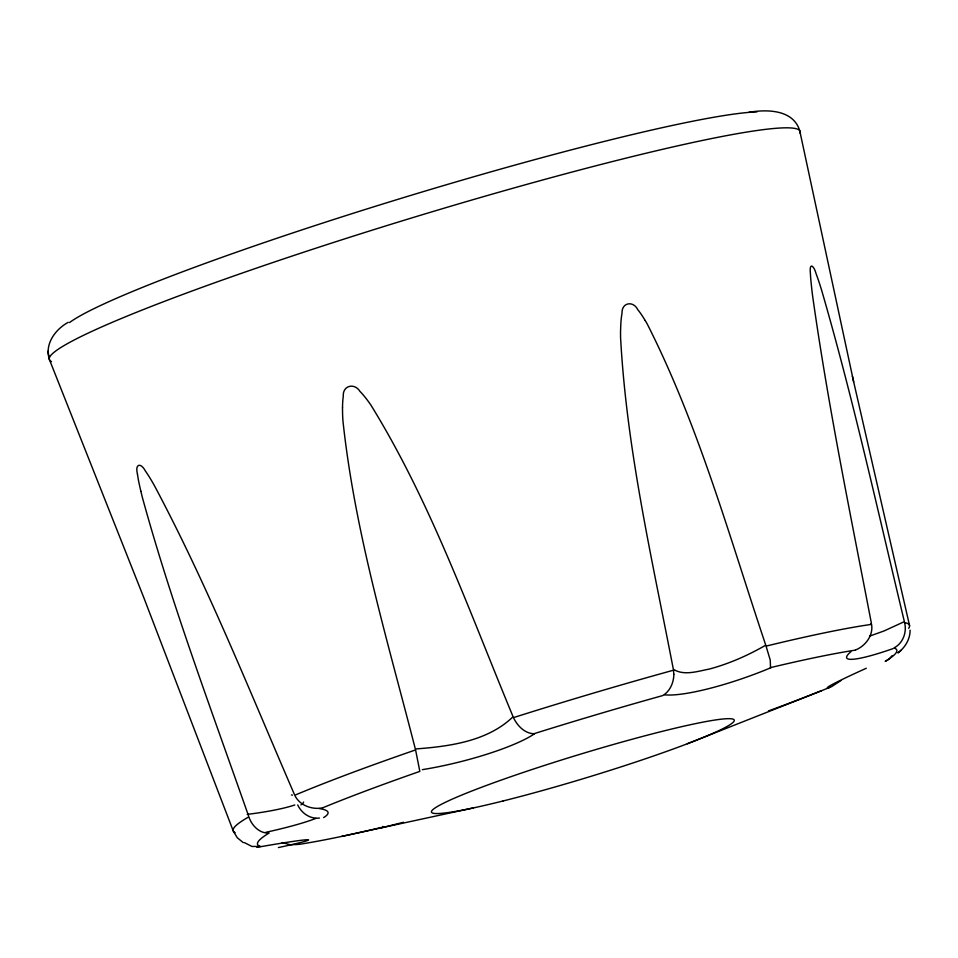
<?xml version="1.0" encoding="UTF-8"?>
<svg xmlns="http://www.w3.org/2000/svg" width="958" height="958" viewBox="0 0 958 958"><rect width="100%" height="100%" fill="white"/><g stroke="black" fill="none" stroke-linecap="round" stroke-linejoin="round"><path stroke-width="1.44" d="M910.1 630.172C910.184 639.19 905.07 647.584 897.981 652.877M233.129 830.646L143.664 597.265L49.696 360.268C43.924 344.892 55.001 329.48 68.258 322.319M770.507 667.427L770.244 660.074L766.053 646.111A353.406 27.111 -16.9 0 1 871.576 624.376C873.492 635.417 865.445 646.051 855.47 650.015M892.078 655.727L889.06 659.176L885.192 661.379A333.576 25.591 -16.9 0 0 893.922 647.955C902.975 643.453 907.07 632.148 904.58 622.604A353.406 27.111 -16.9 0 1 908.675 628.292M840.801 680.647L831.784 686.539A333.288 25.567 -16.9 0 1 768.532 710.896M898.209 652.673L901.286 650.123M870.439 624.185L871.421 623.407C850.5 514.65 828.143 406.048 812.671 296.345A211.49 64.186 77.1 0 1 811.893 290.094L811.246 283.999A80.256 24.297 77.1 0 1 810.396 273.461C809.151 261.738 813.941 265.558 816.144 273.868A56.318 16.993 77.1 0 1 816.899 275.904A88.016 26.561 77.1 0 1 819.521 283.556L820.252 285.855A159.208 47.936 77.1 0 1 821.437 289.591C853.339 399.151 877.708 510.734 904.376 621.634L884.078 630.939L869.553 636.16M687.353 743.743L821.629 690.658M341.766 836.394L473.336 807.929M748.976 112.266C766.975 109.284 793.188 109.392 799.714 130.635L853.662 381.871M282.191 842.573L290.31 844.776L298.836 844.393A333.288 25.567 -16.9 0 0 383.823 826.898L382.793 826.479M243.26 842.633L237.273 837.735L233.465 831.412M244.362 842.597L251.966 846.453L260.396 846.453A334.055 25.627 -16.9 0 1 269.102 833.029C259.462 833.688 251.655 825.413 248.864 816.839A353.406 27.111 -16.9 0 0 235.153 832.646M645.225 320.571L643.932 318.463A88.016 77.969 75.7 0 0 639.237 311.518A56.318 49.888 75.7 0 0 637.8 309.745C633.406 300.465 621.598 302.369 622.017 313.158A80.256 71.143 75.7 0 0 620.808 324.499L620.556 330.965A211.49 187.552 75.7 0 0 620.58 337.539C626.616 449.53 652.182 559.424 673.33 669.235C683.976 676.109 697.891 671.199 709.327 669.067C729.122 663.75 748.03 655.404 765.753 645.165C729.553 537.151 698.897 426.023 647.249 324.02A159.208 140.994 75.7 0 0 645.225 320.571M294.369 794.35C249.403 690.49 207.383 584.943 154.058 484.976A159.196 74.736 69.7 0 0 152.13 481.646L150.921 479.599A88.004 41.254 69.6 0 0 146.682 472.893A56.318 26.405 69.6 0 0 145.484 471.144C140.67 462.031 134.767 463.923 137.485 474.174M248.553 815.905C211.574 710.345 172.021 605.42 142.383 497.489A211.49 98.806 69.7 0 1 140.85 491.203M140.838 491.203L139.437 485.011A80.256 37.554 69.6 0 1 137.461 474.162M852.38 376.231L909.525 625.454M47.9 351.311L49.301 358.088M303.638 802.05A65.874 12.083 -4.6 0 1 300.92 804.876M291.495 794.948A65.874 12.083 -4.6 0 1 292.465 795.128M294.765 804.971A65.874 9.616 -6.1 0 1 247.212 814.384M256.876 847.363A88.423 2.503 -10.7 0 1 278.419 847.555M319.421 818.048A21.902 19.328 64.8 0 1 297.698 804.936M319.421 808.6A88.364 12.729 -9.3 0 1 323.636 817.581M315.745 818.455A88.364 10.478 -10.5 0 1 265.905 832.286M534.708 733.624A88.423 16.25 -14.1 0 1 422.298 769.657M771.082 667.642A88.423 16.454 -19.4 0 1 664.517 694.801M770.412 667.63A333.288 25.567 -16.9 0 1 855.434 650.123M403.486 822.275A88.423 2.982 -14.5 0 1 381.14 827.868M829.532 687.521A88.423 3.006 -23.2 0 1 866.283 668.253M892.952 648.65A88.423 10.969 -23.1 0 1 850.872 651.715M51.516 361.585A392.349 30.105 -16.9 0 1 409.82 218.52A392.349 30.105 -16.9 0 1 800.026 133.15M69.575 322.523A370.506 28.429 -16.9 0 1 398.756 199.072A370.506 28.429 -16.9 0 1 756.988 111.906M342.485 407.761L342.593 414.263A211.49 201.887 70.1 0 0 342.94 420.849C354.843 532.444 387.559 640.615 415.329 748.976C449.206 746.462 487.754 741.36 513.081 716.704C469.288 611.432 430.944 502.375 370.818 404.947A159.208 152.094 70.1 0 0 368.483 401.665L366.998 399.666A88.016 84.065 70 0 0 361.609 393.115A56.318 53.792 70 0 0 360.004 391.451C354.592 382.565 342.509 385.356 343.275 396.277A80.256 76.628 70 0 0 342.545 407.761M673.833 674.252C673.797 682.503 670.061 691.305 662.72 695.58A333.576 25.591 -16.9 0 0 533.786 733.768C524.505 733.349 517.2 725.565 513.452 717.614A353.406 27.111 -16.9 0 1 673.474 670.217L673.833 674.252M322.523 807.881C311.925 809.917 299.483 805.391 294.753 795.236A353.406 27.111 -16.9 0 1 415.592 749.922L419.832 771.394A334.055 25.627 -16.9 0 0 322.523 807.881M503.082 800.972A158.166 12.131 -16.9 0 0 734.199 720.835A158.166 12.131 -16.9 0 0 511.404 776.507A158.166 12.131 -16.9 0 0 503.082 800.972"/></g></svg>
